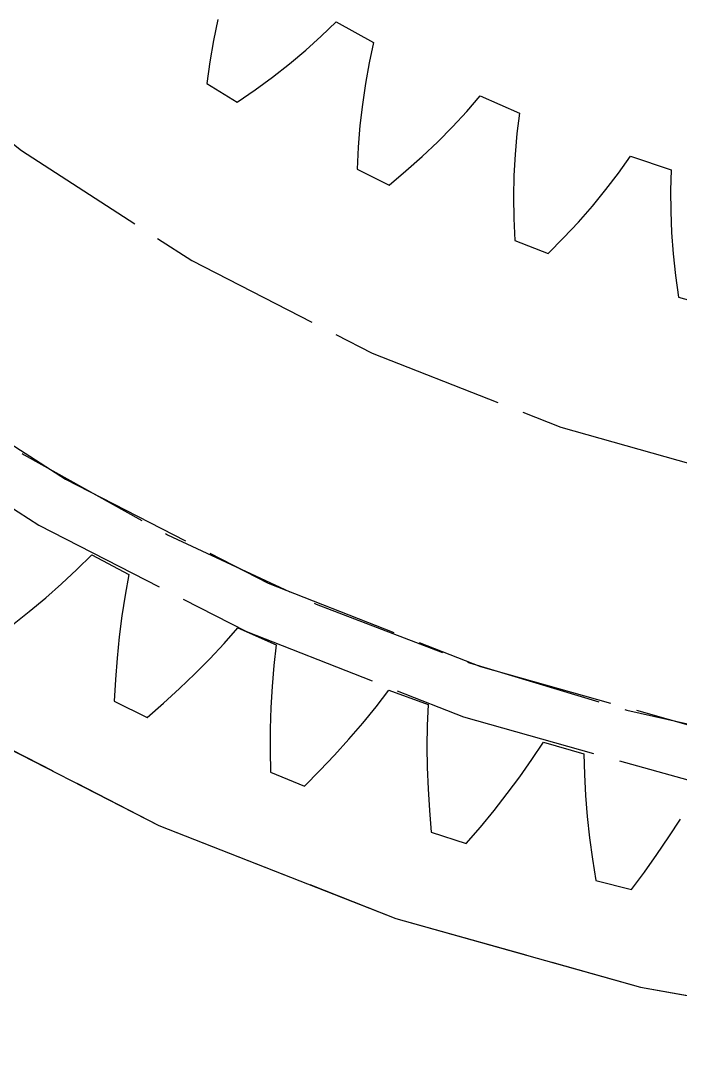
# Model space of a CAD drawing. Header units: millimetres. Extents: x -9 to 221, y -53 to 196.
# Drawn here: x 14.08 to 20.28, y 121.71 to 131.4 of the extents above; entities that cross this region are included whole.
import ezdxf

# ---------------------------------------------------------------- set-up
doc = ezdxf.new("R2010")
doc.units = ezdxf.units.MM
doc.linetypes.add('DASHED', pattern=[1.524, 1.27, -0.254])
doc.layers.add('HIDDEN', color=8, linetype='DASHED')
doc.layers.add('VISIBLE', color=7, linetype='CONTINUOUS')

msp = doc.modelspace()

# ---------------------------------------------------------------- linework, layer by layer
at = {"layer": 'HIDDEN'}
for points in [[(12.40764, 127.83736), (14.25, 126.64744), (16.20168, 125.64687), (18.24329, 124.8456), (20.35454, 124.25159), (22.51444, 123.87074), (24.70152, 123.70684), (26.89406, 123.76152), (29.07026, 124.03423), (31.20849, 124.52227), (33.2875, 125.22078), (35.28663, 126.12282), (37.18602, 127.21943), (38.96678, 128.49971), (40.61121, 129.95093), (42.10298, 131.55867), (43.42725, 133.30696), (44.57087, 135.17841), (45.52248, 137.15443), (46.2726, 139.21539), (46.81379, 141.34078), (47.14068, 143.50951), (47.25, 145.7)], [(12.40764, 127.83736), (14.25, 126.64744), (16.20168, 125.64687), (18.24329, 124.8456), (20.35454, 124.25159), (22.51444, 123.87074), (24.70152, 123.70684), (26.89406, 123.76152), (29.07026, 124.03423), (31.20849, 124.52227), (33.2875, 125.22078), (35.28663, 126.12282), (37.18602, 127.21943), (38.96678, 128.49971), (40.61121, 129.95093), (42.10298, 131.55867), (43.42725, 133.30696), (44.57087, 135.17841), (45.52248, 137.15443), (46.2726, 139.21539), (46.81379, 141.34078), (47.14068, 143.50951), (47.25, 145.7)], [(12.59526, 131.36043), (14.0859, 130.17169), (15.6875, 129.13726), (17.38413, 128.26745), (19.15894, 127.57089), (20.99429, 127.0545), (22.87193, 126.72343), (24.7732, 126.58094), (26.67921, 126.62848), (28.57102, 126.86555), (30.42982, 127.28981), (32.23715, 127.89704), (33.97503, 128.6812), (35.6262, 129.6345), (37.17424, 130.74747), (38.60378, 132.00905), (39.9006, 133.40669), (41.05182, 134.9265), (42.04599, 136.55339), (42.87323, 138.27118), (43.52533, 140.06281), (43.9958, 141.91046), (44.27996, 143.79576), (44.375, 145.7)], [(12.59526, 131.36043), (14.0859, 130.17169), (15.6875, 129.13726), (17.38413, 128.26745), (19.15894, 127.57089), (20.99429, 127.0545), (22.87193, 126.72343), (24.7732, 126.58094), (26.67921, 126.62848), (28.57102, 126.86555), (30.42982, 127.28981), (32.23715, 127.89704), (33.97503, 128.6812), (35.6262, 129.6345), (37.17424, 130.74747), (38.60378, 132.00905), (39.9006, 133.40669), (41.05182, 134.9265), (42.04599, 136.55339), (42.87323, 138.27118), (43.52533, 140.06281), (43.9958, 141.91046), (44.27996, 143.79576), (44.375, 145.7)], [(12.69951, 128.24333), (14.5, 127.08045), (16.40733, 126.10262), (18.40254, 125.31956), (20.4658, 124.73905), (22.57661, 124.36686), (24.71399, 124.20668), (26.8567, 124.26012), (28.98344, 124.52663), (31.07307, 125.00358), (33.10483, 125.68621), (35.05853, 126.56776), (36.91474, 127.63944), (38.65503, 128.89062), (40.26209, 130.30886), (41.71996, 131.88007), (43.01413, 133.58862), (44.13176, 135.41754), (45.06174, 137.34865), (45.79482, 139.36276), (46.32371, 141.43986), (46.64316, 143.55929), (46.75, 145.7)], [(13.25, 124.91539), (15.37911, 123.82386), (17.60632, 122.94974), (19.9095, 122.30173), (22.26575, 121.88626), (24.65166, 121.70746), (27.04352, 121.76711), (29.41756, 122.06461), (31.75017, 122.59702), (34.01818, 123.35903), (36.19906, 124.34308), (38.27111, 125.53938), (40.21376, 126.93604), (42.00768, 128.5192), (43.63507, 130.2731), (45.07973, 132.18032), (46.32732, 134.2219), (47.36543, 136.37756), (48.18375, 138.62588), (48.77414, 140.94449), (49.13074, 143.31037), (49.25, 145.7)], [(13.25, 124.91539), (15.37911, 123.82386), (17.60632, 122.94974), (19.9095, 122.30173), (22.26575, 121.88626), (24.65166, 121.70746), (27.04352, 121.76711), (29.41756, 122.06461), (31.75017, 122.59702), (34.01818, 123.35903), (36.19906, 124.34308), (38.27111, 125.53938), (40.21376, 126.93604), (42.00768, 128.5192), (43.63507, 130.2731), (45.07973, 132.18032), (46.32732, 134.2219), (47.36543, 136.37756), (48.18375, 138.62588), (48.77414, 140.94449), (49.13074, 143.31037), (49.25, 145.7)], [(13.25, 124.91539), (15.37911, 123.82386), (17.60632, 122.94974), (19.9095, 122.30173), (22.26575, 121.88626), (24.65166, 121.70746), (27.04352, 121.76711), (29.41756, 122.06461), (31.75017, 122.59702), (34.01818, 123.35903), (36.19906, 124.34308), (38.27111, 125.53938), (40.21376, 126.93604), (42.00768, 128.5192), (43.63507, 130.2731), (45.07973, 132.18032), (46.32732, 134.2219), (47.36543, 136.37756), (48.18375, 138.62588), (48.77414, 140.94449), (49.13074, 143.31037), (49.25, 145.7)], [(13.25, 124.91539), (15.37911, 123.82386), (17.60632, 122.94974), (19.9095, 122.30173), (22.26575, 121.88626), (24.65166, 121.70746), (27.04352, 121.76711), (29.41756, 122.06461), (31.75017, 122.59702), (34.01818, 123.35903), (36.19906, 124.34308), (38.27111, 125.53938), (40.21376, 126.93604), (42.00768, 128.5192), (43.63507, 130.2731), (45.07973, 132.18032), (46.32732, 134.2219), (47.36543, 136.37756), (48.18375, 138.62588), (48.77414, 140.94449), (49.13074, 143.31037), (49.25, 145.7)], [(13.25, 124.91539), (15.37911, 123.82386), (17.60632, 122.94974), (19.9095, 122.30173), (22.26575, 121.88626), (24.65166, 121.70746), (27.04352, 121.76711), (29.41756, 122.06461), (31.75017, 122.59702), (34.01818, 123.35903), (36.19906, 124.34308), (38.27111, 125.53938), (40.21376, 126.93604), (42.00768, 128.5192), (43.63507, 130.2731), (45.07973, 132.18032), (46.32732, 134.2219), (47.36543, 136.37756), (48.18375, 138.62588), (48.77414, 140.94449), (49.13074, 143.31037), (49.25, 145.7)], [(15.93344, 131.40557), (15.89298, 131.20832)], [(15.93344, 131.40557), (15.89298, 131.20832)], [(16.90572, 131.24851), (17.04485, 131.38478)], [(16.90572, 131.24851), (17.04485, 131.38478)], [(17.04485, 131.38478), (17.39841, 131.18785)], [(17.04485, 131.38478), (17.39841, 131.18785)], [(15.89298, 131.20832), (15.85831, 131.00774)], [(15.89298, 131.20832), (15.85831, 131.00774)], [(16.75951, 131.11654), (16.90572, 131.24851)], [(16.75951, 131.11654), (16.90572, 131.24851)], [(17.39841, 131.18785), (17.35579, 130.99782)], [(17.39841, 131.18785), (17.35579, 130.99782)], [(16.6069, 130.98858), (16.75951, 131.11654)], [(16.6069, 130.98858), (16.75951, 131.11654)], [(15.85831, 131.00774), (15.82922, 130.80404)], [(15.85831, 131.00774), (15.82922, 130.80404)], [(16.44836, 130.86445), (16.6069, 130.98858)], [(16.44836, 130.86445), (16.6069, 130.98858)], [(17.35579, 130.99782), (17.32056, 130.80404)], [(17.35579, 130.99782), (17.32056, 130.80404)], [(15.82922, 130.80404), (16.11489, 130.62717)], [(15.82922, 130.80404), (16.11489, 130.62717)], [(16.28426, 130.744), (16.44836, 130.86445)], [(16.28426, 130.744), (16.44836, 130.86445)], [(17.32056, 130.80404), (17.2921, 130.60693)], [(17.32056, 130.80404), (17.2921, 130.60693)], [(16.11489, 130.62717), (16.28426, 130.744)], [(16.11489, 130.62717), (16.28426, 130.744)], [(18.27473, 130.54024), (18.40069, 130.68877)], [(18.27473, 130.54024), (18.40069, 130.68877)], [(18.40069, 130.68877), (18.77092, 130.5253)], [(18.40069, 130.68877), (18.77092, 130.5253)], [(17.2921, 130.60693), (17.27002, 130.40678)], [(17.2921, 130.60693), (17.27002, 130.40678)], [(18.14133, 130.39535), (18.27473, 130.54024)], [(18.14133, 130.39535), (18.27473, 130.54024)], [(18.77092, 130.5253), (18.74601, 130.33215)], [(18.77092, 130.5253), (18.74601, 130.33215)], [(17.27002, 130.40678), (17.25401, 130.20385)], [(17.27002, 130.40678), (17.25401, 130.20385)], [(18.00117, 130.25385), (18.14133, 130.39535)], [(18.00117, 130.25385), (18.14133, 130.39535)], [(18.74601, 130.33215), (18.72881, 130.13595)], [(18.74601, 130.33215), (18.72881, 130.13595)], [(17.25401, 130.20385), (17.24384, 129.99834)], [(17.25401, 130.20385), (17.24384, 129.99834)], [(17.85476, 130.11562), (18.00117, 130.25385)], [(17.85476, 130.11562), (18.00117, 130.25385)], [(17.70247, 129.98055), (17.85476, 130.11562)], [(17.70247, 129.98055), (17.85476, 130.11562)], [(18.72881, 130.13595), (18.71866, 129.93705)], [(18.72881, 130.13595), (18.71866, 129.93705)], [(19.70325, 129.96131), (19.81497, 130.12083)], [(19.70325, 129.96131), (19.81497, 130.12083)], [(19.81497, 130.12083), (20.1987, 129.99222)], [(19.81497, 130.12083), (20.1987, 129.99222)], [(17.24384, 129.99834), (17.5446, 129.84858)], [(17.24384, 129.99834), (17.5446, 129.84858)], [(17.5446, 129.84858), (17.70247, 129.98055)], [(17.5446, 129.84858), (17.70247, 129.98055)], [(18.71866, 129.93705), (18.71514, 129.73572)], [(18.71866, 129.93705), (18.71514, 129.73572)], [(19.58378, 129.80473), (19.70325, 129.96131)], [(19.58378, 129.80473), (19.70325, 129.96131)], [(20.1987, 129.99222), (20.19173, 129.79759)], [(20.1987, 129.99222), (20.19173, 129.79759)], [(18.71514, 129.73572), (18.71792, 129.53218)], [(18.71514, 129.73572), (18.71792, 129.53218)], [(19.45728, 129.65091), (19.58378, 129.80473)], [(19.45728, 129.65091), (19.58378, 129.80473)], [(20.19173, 129.79759), (20.1927, 129.60064)], [(20.19173, 129.79759), (20.1927, 129.60064)], [(19.32425, 129.49975), (19.45728, 129.65091)], [(19.32425, 129.49975), (19.45728, 129.65091)], [(18.71792, 129.53218), (18.72676, 129.32661)], [(18.71792, 129.53218), (18.72676, 129.32661)], [(20.1927, 129.60064), (20.20095, 129.40166)], [(20.1927, 129.60064), (20.20095, 129.40166)], [(19.18508, 129.3512), (19.32425, 129.49975)], [(19.18508, 129.3512), (19.32425, 129.49975)], [(19.04005, 129.20524), (19.18508, 129.3512)], [(19.04005, 129.20524), (19.18508, 129.3512)], [(20.20095, 129.40166), (20.21602, 129.20086)], [(20.20095, 129.40166), (20.21602, 129.20086)], [(18.72676, 129.32661), (19.04005, 129.20524)], [(18.72676, 129.32661), (19.04005, 129.20524)], [(20.21602, 129.20086), (20.23756, 128.99845)], [(20.21602, 129.20086), (20.23756, 128.99845)], [(20.23756, 128.99845), (20.26533, 128.79457)], [(20.23756, 128.99845), (20.26533, 128.79457)], [(20.26533, 128.79457), (20.58849, 128.70262)], [(20.26533, 128.79457), (20.58849, 128.70262)], [(12.81846, 128.15842), (14.10995, 127.31117), (15.45893, 126.55882), (16.85844, 125.90526), (18.30127, 125.35387), (19.77995, 124.90749), (21.28687, 124.56842)], [(14.60772, 126.23139), (14.74734, 126.36883)], [(14.60772, 126.23139), (14.74734, 126.36883)], [(14.74734, 126.36883), (15.09675, 126.18305)], [(14.74734, 126.36883), (15.09675, 126.18305)], [(14.4629, 126.09696), (14.60772, 126.23139)], [(14.4629, 126.09696), (14.60772, 126.23139)], [(15.09675, 126.18305), (15.06088, 125.99044)], [(15.09675, 126.18305), (15.06088, 125.99044)], [(14.31325, 125.96541), (14.4629, 126.09696)], [(14.31325, 125.96541), (14.4629, 126.09696)], [(14.15902, 125.83665), (14.31325, 125.96541)], [(14.15902, 125.83665), (14.31325, 125.96541)], [(15.06088, 125.99044), (15.03041, 125.79521)], [(15.06088, 125.99044), (15.03041, 125.79521)], [(14.00044, 125.71059), (14.15902, 125.83665)], [(14.00044, 125.71059), (14.15902, 125.83665)], [(15.03041, 125.79521), (15.00504, 125.59758)], [(15.03041, 125.79521), (15.00504, 125.59758)], [(15.9917, 125.53644), (16.1214, 125.68329)], [(15.9917, 125.53644), (16.1214, 125.68329)], [(16.1214, 125.68329), (16.48291, 125.52233)], [(16.1214, 125.68329), (16.48291, 125.52233)], [(15.00504, 125.59758), (14.98453, 125.39772)], [(15.00504, 125.59758), (14.98453, 125.39772)], [(15.85662, 125.39224), (15.9917, 125.53644)], [(15.85662, 125.39224), (15.9917, 125.53644)], [(16.48291, 125.52233), (16.46057, 125.32769)], [(16.48291, 125.52233), (16.46057, 125.32769)], [(14.98453, 125.39772), (14.9687, 125.19576)], [(14.98453, 125.39772), (14.9687, 125.19576)], [(15.71651, 125.25058), (15.85662, 125.39224)], [(15.71651, 125.25058), (15.85662, 125.39224)], [(16.46057, 125.32769), (16.44379, 125.13082)], [(16.46057, 125.32769), (16.44379, 125.13082)], [(14.9687, 125.19576), (14.95741, 124.99183)], [(14.9687, 125.19576), (14.95741, 124.99183)], [(15.57164, 125.11137), (15.71651, 125.25058)], [(15.57164, 125.11137), (15.71651, 125.25058)], [(15.42224, 124.97456), (15.57164, 125.11137)], [(15.42224, 124.97456), (15.57164, 125.11137)], [(16.44379, 125.13082), (16.43227, 124.9319)], [(16.44379, 125.13082), (16.43227, 124.9319)], [(17.42079, 124.93973), (17.53993, 125.09527)], [(17.42079, 124.93973), (17.53993, 125.09527)], [(17.53993, 125.09527), (17.91179, 124.95992)], [(17.53993, 125.09527), (17.91179, 124.95992)], [(14.95741, 124.99183), (15.26849, 124.84011)], [(14.95741, 124.99183), (15.26849, 124.84011)], [(15.26849, 124.84011), (15.42224, 124.97456)], [(15.26849, 124.84011), (15.42224, 124.97456)], [(16.43227, 124.9319), (16.42575, 124.73109)], [(16.43227, 124.9319), (16.42575, 124.73109)], [(17.2961, 124.78646), (17.42079, 124.93973)], [(17.2961, 124.78646), (17.42079, 124.93973)], [(17.91179, 124.95992), (17.90308, 124.7642)], [(17.91179, 124.95992), (17.90308, 124.7642)], [(17.16621, 124.63537), (17.2961, 124.78646)], [(17.16621, 124.63537), (17.2961, 124.78646)], [(16.42575, 124.73109), (16.42405, 124.52852)], [(16.42575, 124.73109), (16.42405, 124.52852)], [(17.90308, 124.7642), (17.90008, 124.56663)], [(17.90308, 124.7642), (17.90008, 124.56663)], [(17.0314, 124.48639), (17.16621, 124.63537)], [(17.0314, 124.48639), (17.16621, 124.63537)], [(18.88803, 124.44417), (18.99602, 124.60764)], [(18.88803, 124.44417), (18.99602, 124.60764)], [(18.99602, 124.60764), (19.37642, 124.49856)], [(18.99602, 124.60764), (19.37642, 124.49856)], [(16.42405, 124.52852), (16.42701, 124.3243)], [(16.42405, 124.52852), (16.42701, 124.3243)], [(17.90008, 124.56663), (17.90246, 124.3674)], [(17.90008, 124.56663), (17.90246, 124.3674)], [(19.37642, 124.49856), (19.38138, 124.3027)], [(19.37642, 124.49856), (19.38138, 124.3027)], [(16.89191, 124.33949), (17.0314, 124.48639)], [(16.89191, 124.33949), (17.0314, 124.48639)], [(18.77433, 124.28257), (18.88803, 124.44417)], [(18.77433, 124.28257), (18.88803, 124.44417)], [(16.42701, 124.3243), (16.74792, 124.19465)], [(16.42701, 124.3243), (16.74792, 124.19465)], [(16.74792, 124.19465), (16.89191, 124.33949)], [(16.74792, 124.19465), (16.89191, 124.33949)], [(17.90246, 124.3674), (17.90996, 124.16662)], [(17.90246, 124.3674), (17.90996, 124.16662)], [(19.38138, 124.3027), (19.39217, 124.10541)], [(19.38138, 124.3027), (19.39217, 124.10541)], [(18.6553, 124.12278), (18.77433, 124.28257)], [(18.6553, 124.12278), (18.77433, 124.28257)], [(17.90996, 124.16662), (17.9224, 123.96443)], [(17.90996, 124.16662), (17.9224, 123.96443)], [(18.53121, 123.96477), (18.6553, 124.12278)], [(18.53121, 123.96477), (18.6553, 124.12278)], [(19.39217, 124.10541), (19.40844, 123.90682)], [(19.39217, 124.10541), (19.40844, 123.90682)], [(17.9224, 123.96443), (17.9396, 123.76091)], [(17.9224, 123.96443), (17.9396, 123.76091)], [(18.4023, 123.8085), (18.53121, 123.96477)], [(18.4023, 123.8085), (18.53121, 123.96477)], [(19.40844, 123.90682), (19.42994, 123.70706)], [(19.40844, 123.90682), (19.42994, 123.70706)], [(20.17651, 123.71532), (20.28411, 123.88302)], [(20.17651, 123.71532), (20.28411, 123.88302)], [(17.9396, 123.76091), (18.26877, 123.65396)], [(17.9396, 123.76091), (18.26877, 123.65396)], [(18.26877, 123.65396), (18.4023, 123.8085)], [(18.26877, 123.65396), (18.4023, 123.8085)], [(20.06375, 123.54903), (20.17651, 123.71532)], [(20.06375, 123.54903), (20.17651, 123.71532)], [(19.42994, 123.70706), (19.45644, 123.50623)], [(19.42994, 123.70706), (19.45644, 123.50623)], [(19.94606, 123.38415), (20.06375, 123.54903)], [(19.94606, 123.38415), (20.06375, 123.54903)], [(19.45644, 123.50623), (19.4878, 123.30441)], [(19.45644, 123.50623), (19.4878, 123.30441)], [(19.82363, 123.22067), (19.94606, 123.38415)], [(19.82363, 123.22067), (19.94606, 123.38415)], [(19.4878, 123.30441), (19.82363, 123.22067)], [(19.4878, 123.30441), (19.82363, 123.22067)]]:
    msp.add_lwpolyline(points, dxfattribs=at)
at = {"layer": 'VISIBLE'}
msp.add_lwpolyline([(13.25, 124.91539), (15.37911, 123.82386), (17.60632, 122.94974), (19.9095, 122.30173), (22.26575, 121.88626), (24.65166, 121.70746), (27.04352, 121.76711), (29.41756, 122.06461), (31.75017, 122.59702), (34.01818, 123.35903), (36.19906, 124.34308), (38.27111, 125.53938), (40.21376, 126.93604), (42.00768, 128.5192), (43.63507, 130.2731), (45.07973, 132.18032), (46.32732, 134.2219), (47.36543, 136.37756), (48.18375, 138.62588), (48.77414, 140.94449), (49.13074, 143.31037), (49.25, 145.7)], dxfattribs=at)

doc.saveas('drawing.dxf')
